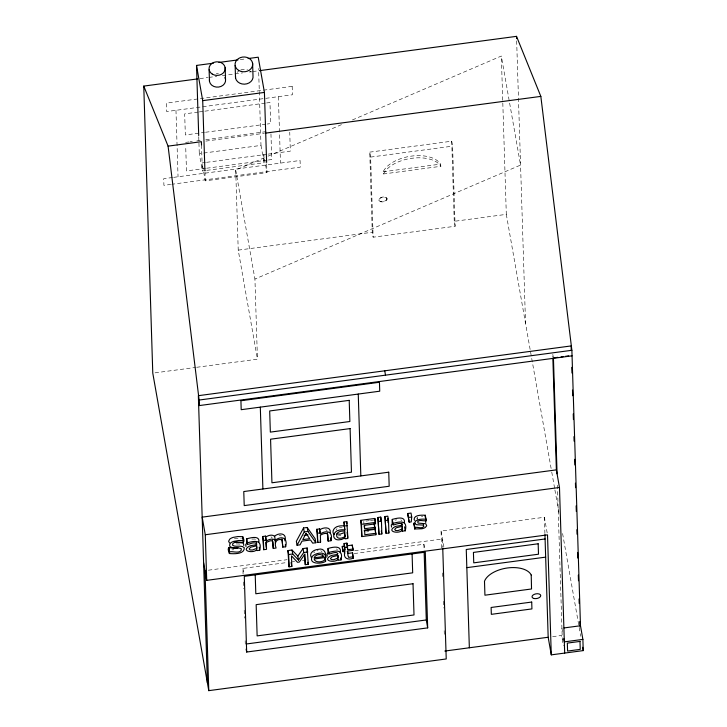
<?xml version="1.0" encoding="UTF-8"?>
<svg xmlns="http://www.w3.org/2000/svg" width="727" height="727" viewBox="0 0 727 727"><rect width="100%" height="100%" fill="white"/><g stroke="black" fill="none" stroke-linecap="round" stroke-linejoin="round"><path stroke-width="0.55" stroke-dasharray="3.63 2.73" d="M417.707 517.242L416.935 518.833M336.138 529.874L337.028 528.656M313.81 552.784L314.746 551.848M196.672 367.289L257.449 359.183L238.229 250.143L235.702 170.027L266.954 156.623M267.999 156.169L341.954 124.435M352.377 119.964L501.33 56.043L520.559 165.074L254.932 279.059L257.449 359.183M234.412 538.525L241.346 538.298M395.125 520.15L396.651 519.832M340.863 535.517L338.037 535.908M339.391 527.502L342.235 527.166M317.045 550.857L318.081 550.666M240.264 59.596L245.871 58.842M199.898 78.607L207.758 77.553M208.876 77.407L216.737 76.353M222.353 75.608L242.564 72.909M249.297 72.009L251.542 71.709M252.669 71.564L259.403 70.664M198.144 112.076L184.676 113.875L185.34 134.958L204.423 132.405M199.271 111.922L203.76 111.331M204.878 111.176L265.482 103.089M266.609 102.943L269.971 102.489L270.635 123.572L267.263 124.017M205.541 132.259L266.146 124.172M185.576 142.401L188.947 141.947M190.065 141.801L192.31 141.501M196.799 140.902L200.17 140.447M205.777 139.702L266.382 131.614M205.877 141.093L263.974 133.341M205.696 170.509L202.333 170.963L199.28 153.651L260.993 145.409L258.576 68.511M205.441 162.484L202.079 162.93L205.232 180.841L266.945 172.599L266.664 163.566M206.568 162.33L267.109 154.251M268.218 154.106L290.337 151.152L289.746 132.141M205.55 168.373L186.475 170.918L185.676 145.691M206.677 168.228L267.272 160.14M268.399 159.985L271.762 159.54L270.935 133.205M206.813 170.363L264.046 162.73L263.792 154.697L266.945 172.599M172.535 177.506L163.711 178.678L163.92 185.33L170.627 184.44M173.644 177.352L300.078 160.485L300.287 167.128L171.745 184.285M369.752 152.143L451.721 141.202L452.594 146.145L455.111 226.261L373.142 237.202L372.269 232.258L369.752 152.143L370.625 157.087L373.142 237.202M370.625 157.087L452.594 146.145M383.184 171.781L440.498 164.129L440.88 166.31L383.565 173.962L383.184 171.781A30.143 16.258 -10 0 1 411.464 156.105A30.143 16.258 -10 0 1 440.498 164.129M238.229 250.143L372.269 232.258M455.111 226.261L454.239 221.317L506.31 214.365L501.33 56.043M155.033 372.851L195.554 367.444M366.026 521.086L369.334 520.65M370.443 520.496L373.751 520.059M366.572 531.919L368.725 531.628M441.589 548.031L441.062 531.046L544.405 517.26L547.513 534.863M208.376 570.204L287.156 559.69M354.676 550.675L442.452 538.961L442.707 546.886M243.072 574.066L242.9 568.414L286.747 562.562M292.363 561.807L294.617 561.508M302.487 560.462L306.976 559.863M354.203 553.556L423.905 544.25L424.95 550.194M552.647 636.652L561.58 635.462L563.389 645.721M251.869 539.107L254.823 539.025L255.922 539.788M279.023 535.554L281.404 535.89M231.949 549.83L233.849 549.785M236.048 543.905L239.219 544.041L240.791 545.441M421.415 516.488L422.76 516.515M325.696 529.501L327.132 530.71M270.98 536.79L272.262 537.962M320.725 550.721L322.016 551.629M400.859 519.76L401.558 520.85M336.619 548.858L337.319 549.948M553.429 357.911L552.729 353.958L552.838 357.33M506.31 214.365L551.557 470.932M551.748 472.05L554.71 488.817M554.901 489.934L558.845 512.281M562.589 533.518L578.956 626.283M579.146 627.401L580.719 636.289M561.926 628.219L562.48 631.372M387.009 198.744A4.171 2.254 -10 0 1 380.875 201.533A4.171 2.254 -10 0 1 380.757 197.599A4.171 2.254 -10 0 1 387.009 198.744L387.064 199.034A4.171 2.254 -10 0 1 380.93 201.824A4.171 2.254 -10 0 1 380.803 197.898A4.171 2.254 -10 0 1 387.064 199.034M441.062 531.046L443.979 547.585M416.998 517.742L417.516 520.705M260.993 145.409L264.046 162.73M235.702 170.027L254.932 279.059M242.9 568.414L243.945 574.348M557.427 485.182L562.28 639.424M544.405 517.26L544.914 533.545M516.661 40.866L525.539 323.406M451.721 141.202L454.239 221.317M442.38 572.931L442.552 578.592M443.261 601.238L443.479 608.026M444.188 630.673L444.37 636.325M423.905 544.25L424.086 549.903M363.818 521.386L363.918 524.758M278.386 96.646L280.477 163.093M243.318 581.973L243.536 588.752M244.208 610.226L244.463 618.132M245.172 640.732L245.272 644.122M204.95 171.808L205.232 180.841M201.515 145.036L202.333 170.963M198.744 136.685L199.28 153.651M175.97 110.313L178.051 176.77M383.565 173.962A30.143 16.258 -10 0 1 411.845 158.277A30.143 16.258 -10 0 1 440.88 166.31M216.31 73.6A8.115 6.816 -1.8 0 1 218.427 73.554M237.175 72.4A8.824 7.415 -1.8 0 1 238.774 71.001M240.755 69.983A8.824 7.415 -1.8 0 1 247.507 69.828M249.525 70.755A8.824 7.415 -1.8 0 1 251.178 72.082M292.181 86.349L166.392 103.134L166.656 111.558L292.445 94.774L292.181 86.349"/><path stroke-width="1.09" d="M409.174 522.168L407.683 513.507L411.028 513.062L411.718 517.024L411.228 521.895L409.174 522.168L408.474 518.215M243.772 545.504L243.581 543.751L242.754 542.978L234.712 542.224M414.699 528.983C414.217 524.967 421.496 529.829 423.705 526.53L423.341 525.094L416.662 524.73L414.826 523.704C414.381 518.66 422.687 519.033 425.995 519.214C426.476 522.977 419.688 518.56 417.689 521.695L418.07 523.086L425.813 523.758L426.713 525.848L425.186 527.52A6.488 3.499 -10 0 1 421.887 528.756L414.699 528.983L413.945 523.286L414.963 523.504M425.713 522.486L425.84 520.414M303.532 527.966L296.352 541.288L297.052 545.241L300.069 544.841L301.987 541.133L310.565 539.988L312.701 543.16L315.854 542.733L315.154 538.78L307.203 527.475L303.532 527.966L304.231 531.928L297.052 545.241M303.032 548.558L303.722 552.52L298.533 560.09L297.834 556.137L303.032 548.558L307.167 548.004L308.257 564.279L305.276 564.67L304.377 554.356M247.171 542.915L245.708 544.468L245.99 546.504M328.477 552.593L327.014 554.138L327.304 556.173M392.716 523.495L391.253 525.039L391.544 527.075M281.967 538.916L282.803 547.149L285.638 546.768C288.137 537.607 281.367 535.554 275.297 540.216L274.597 536.262C278.75 532.364 287.374 532.936 284.875 540.788M265.755 538.144L266.273 541.106C268.763 539.37 272.707 538.053 275.297 540.216M320.153 532.909L319.626 529.938C322.843 527.202 331.421 526.357 330.149 532.764M345.007 536.59C342.708 537.853 338.664 539.607 336.855 536.78C335.165 532 341.381 530.428 344.834 531.264L345.007 536.59L344.307 532.627L339.972 534.236L336.901 533.782M256.831 548.331L252.414 550.021L250.015 549.939L249.17 548.849L250.697 547.195L256.758 545.768L256.831 548.331L256.313 545.359M338.146 558L333.72 559.699L331.33 559.608L330.476 558.518L332.003 556.873L338.064 555.437L338.146 558L337.619 555.037M402.385 528.902L397.96 530.601L395.57 530.51L394.716 529.42L396.242 527.775L402.304 526.339L402.385 528.902L401.858 525.939M325.569 559.699L325.623 561.389C321.143 564.261 307.839 564.325 312.392 556.264C315.536 552.874 325.623 550.784 325.814 557.455L314.155 559.008C314.991 563.788 326.459 562.044 325.214 557.718M247.471 544.369L247.416 542.796C254.559 540.861 262.383 539.343 259.721 550.23L256.904 550.603L256.876 549.621C253.687 553.601 240.437 551.275 249.234 546.222C250.851 544.977 259.575 545.441 255.513 542.987C250.233 541.806 245.717 548.703 246.717 538.834C250.461 537.844 259.957 535.036 258.894 542.06M393.016 524.949L392.971 523.367C400.104 521.432 407.929 519.914 405.275 530.801L402.458 531.173L402.422 530.192C399.241 534.172 385.982 531.846 394.788 526.793C396.397 525.557 405.121 526.012 401.068 523.558C395.779 522.386 391.262 529.274 392.271 519.414C396.006 518.415 405.502 515.607 404.439 522.631M328.777 554.047L328.731 552.465C335.865 550.53 343.689 549.012 341.036 559.899L338.219 560.281L338.182 559.29C335.002 563.271 321.743 560.944 330.549 555.891C332.157 554.656 340.881 555.11 336.828 552.656C331.539 551.484 327.023 558.372 328.031 548.512C332.221 547.113 342.163 544.923 340.236 552.784M347.215 551.457L348.006 553.411L352.495 552.838L353.231 558.191C347.96 560.426 342.653 558.363 344.943 551.402L343.026 551.657L342.335 547.695L342.29 546.413L344.207 546.15L344.116 543.496L346.952 543.124L347.733 549.73L352.949 549.039L352.25 545.077L347.033 545.777M238.011 547.74C233.031 550.23 225.243 543.405 229.405 553.538C234.021 553.901 244.635 554.392 244.281 547.704C241.173 544.596 236.021 547.613 232.622 545.323L232.704 543.823C236.829 538.743 247.525 547.395 242.745 536.653L237.883 536.553L233.058 537.407A7.225 3.899 -10 0 0 229.75 539.143L228.614 541.279L229.514 542.951M198.707 135.549L196.508 65.43L213.338 63.185M218.945 62.44L238.02 59.896M248.116 58.542L258.221 57.197L264.428 92.42L266.627 162.439M442.743 548.022L446.224 658.962L208.776 690.65L152.779 373.151L143.764 86.095L197.653 78.907M259.403 70.664L516.515 36.35L540.833 96.391L571.876 350.287L572.058 355.83L199.298 405.575L198.535 401.222M204.914 170.672L202.715 100.653L264.428 92.42M143.764 86.095L168.082 146.136L201.406 141.683L201.515 145.036M265.091 133.186L540.833 96.391M199.298 405.575L199.125 400.041L571.876 350.287M554.519 357.766L557.791 357.33M561.071 356.893L563.252 356.603M565.433 356.312L568.714 355.876M552.874 358.456L556.373 469.869L202.17 517.142L205.278 534.754L206.713 580.346L547.513 534.863L551.284 654.863L583.236 650.601L582.89 639.396L580.482 625.747L572.058 355.83M205.278 534.754L559.481 487.481L556.373 469.869M343.971 522.013L344.798 529.974L343.971 522.013L346.806 521.632L347.906 538.462L345.08 538.834L345.043 537.889L341.554 539.479L338.727 539.861A5.462 2.944 -10 0 1 335.492 539.134C331.33 536.299 335.074 530.528 339.209 530.174A7.724 4.171 -10 0 1 344.798 529.974M377.913 517.488L380.748 517.106L381.439 521.059L381.848 533.927L379.012 534.309L377.913 517.488L379.012 534.309M384.965 516.543L387.8 516.161L388.491 520.123L388.9 532.991L386.064 533.364L384.965 516.543L386.064 533.364M364.109 530.783L375.15 529.311L375.895 534.727L361.873 536.59L360.792 520.323L374.814 518.451L375.559 523.867L364.518 525.339L364.618 528.711L374.905 527.339L374.214 523.385M242.582 538.643L242.745 536.653M282.803 547.149L282.103 539.843C276.76 538.198 273.779 542.542 276.087 548.04L273.252 548.422L272.952 541.915L272.18 540.879L270.171 540.788L266.318 542.424L266.536 549.321L263.701 549.694L262.711 536.508L265.546 536.126L266.273 541.106M328.141 541.097L327.832 534.663L326.95 533.591L325.66 533.427A4.88 2.635 -10 0 0 322.534 534.109L320.362 535.208L320.58 542.106L317.754 542.478L316.763 529.292L319.598 528.911L320.325 533.891C326.568 529.847 333.484 531.455 330.976 540.715L328.141 541.097L327.314 532.936M344.671 525.966L347.506 525.594M378.613 521.441L381.439 521.059M385.664 520.496L388.491 520.123M411.718 517.024L408.374 517.47L407.683 513.507M304.231 531.928L307.903 531.437L315.854 542.733M361.873 536.59L361.483 524.285L375.514 522.413M425.195 516.933L425.295 515.252C421.987 515.079 413.681 514.698 414.136 519.75L414.808 520.368M263.701 549.694L263.41 540.461L266.246 540.079M317.754 542.478L317.463 533.245L320.289 532.873M304.05 535.408L308.003 534.872M374.905 527.339L374.95 528.793L364.663 530.165L364.809 534.745L375.85 533.264M229.405 553.538C228.251 548.976 238.692 554.792 241.191 550.275L241.3 548.749C238.32 546.749 226.379 549.766 230.441 543.105A7.225 3.899 -10 0 1 233.749 541.361L238.583 540.515L243.445 540.606M305.276 564.67L304.94 554.065L299.324 562.062L297.516 562.307L291.491 555.864L291.818 566.469L289.037 566.842L287.947 550.575L292.018 550.03L297.834 556.137M289.037 566.842L288.646 554.528L292.717 553.983L298.533 560.09M303.722 552.52L307.866 551.966M343.026 551.657L342.99 550.366L344.898 550.112L344.816 547.458L347.651 547.077M352.949 549.039L352.986 550.33L347.77 551.021L347.915 555.41L348.706 557.364L353.186 556.791M323.024 556.637L314.119 557.818C315.109 554.71 320.307 553.356 322.715 555.582L323.024 556.637L322.67 554.656M545.086 538.971L466.261 549.494L469.351 647.775M466.834 567.651L545.659 557.136M246.398 643.977L426.286 619.967L424.15 552.166M246.671 652.037L427.676 627.883L425.304 552.166L244.29 576.329L246.671 652.037L246.144 649.075M564.107 627.928L580.482 625.747M444.833 651.047L548.176 637.252L544.95 534.627M582.89 639.396L564.334 641.877L563.779 638.724M274.597 536.262C272.007 534.1 268.072 535.417 265.573 537.153L265.546 536.126M334.038 534.59C331.049 531.228 334.793 526.721 338.509 526.221A7.724 4.171 -10 0 1 344.098 526.012M311.192 557.291C308.757 552.902 314.391 549.494 318.208 549.367C323.633 547.64 326.368 552.702 325.814 557.455M344.771 553.874L344.407 552.565M582.654 647.294L583.236 650.601M548.176 637.252L551.284 654.863M425.295 515.252L425.995 519.214M425.35 516.915L426.049 520.868M423.359 524.558L423.705 526.53M414.099 523.267L414.799 527.22M413.945 523.286L414.644 527.239M384.737 370.806L385.501 375.159M426.286 619.967L427.676 627.883M404.575 526.848L405.275 530.801M401.913 523.122L402.267 525.103M402.104 529.201L402.458 531.173M392.271 519.414L392.971 523.367M388.545 531.01L388.9 532.991M381.321 530.964L381.848 533.927M375.205 521.886L374.814 518.451M374.26 524.839L374.95 528.793M375.895 534.727L375.15 529.311M364.1 525.748L364.445 527.72M360.792 520.323L361.483 524.285M352.986 550.33L352.25 545.077M353.231 558.191L352.495 552.838M347.733 537.471L347.142 532.355M347.206 546.768L347.733 549.73M344.525 534.927L344.871 536.908M344.116 543.496L344.816 547.458M344.207 546.15L344.898 550.112M342.29 546.413L342.99 550.366M340.681 557.918L341.036 559.899M330.449 537.753L330.976 540.715M328.031 548.512L328.731 552.465M324.878 556.755L325.623 561.389M320.234 540.125L320.58 542.106M316.763 529.292L317.463 533.245M307.203 527.475L307.903 531.437M307.903 562.298L308.257 564.279M292.018 550.03L292.717 553.983M291.118 562.516L291.818 566.469M287.947 550.575L288.646 554.528M285.284 544.787L285.638 546.768M196.508 65.43L202.715 100.653M273.252 548.422L272.416 540.188M266.182 547.34L265.746 542.406M262.711 536.508L263.41 540.461M259.203 547.258L259.721 550.23M256.367 542.551L256.713 544.523M246.717 538.834L247.416 542.796M242.809 538.616L243.509 542.569M228.86 547.495L229.55 551.457M228.641 547.531L229.341 551.484M199.125 400.041L168.082 146.136M203.605 562.734L206.713 580.346M571.249 350.369L571.113 345.934L198.353 395.679L207.377 682.735M571.785 367.371L571.967 373.042M572.503 390.072L572.676 395.742M573.249 413.908L573.43 419.588M573.966 436.609L574.103 441.153M574.675 459.31L574.857 464.989M575.43 483.155L575.566 487.69M576.138 505.856L576.32 511.526M576.884 529.692L577.029 534.236M577.601 552.393L577.783 558.072M578.31 575.093L578.492 580.773M579.065 598.93L579.21 603.474M579.773 621.64L579.919 626.174M559.481 487.481L564.679 653.073M553.429 357.911L557.073 473.831M516.515 36.35L516.588 38.613M412.082 553.62L412.682 572.831L255.813 593.768L255.213 574.557M387.864 518.306L388 522.595M380.748 517.106L380.884 521.395M358.257 394.07L360.828 475.921M346.806 521.632L346.87 523.776M346.952 543.124L347.006 544.886M319.598 528.911L319.626 529.938M307.167 548.004L307.312 552.484M275.26 540.034L275.351 543.078M252.605 63.222L252.996 75.59A8.824 7.415 -1.8 0 1 244.399 84.168A8.824 7.415 -1.8 0 1 235.493 75.99M260.311 407.138L262.892 488.998M235.139 65.548L235.53 77.916M225.152 67.529L225.524 79.252M209.103 69.674L209.476 81.397M205.005 570.65L208.776 690.65M224.943 77.553A8.115 6.816 -1.8 0 1 218.682 87.058A8.115 6.816 -1.8 0 1 209.44 79.616M306.04 533.354L302.777 539.625L309.693 538.698L306.04 533.354M379.449 382.266L240.919 400.75L241.2 409.692L379.73 391.199L379.449 382.266M349.205 400.35L269.681 410.964L270.344 432.111L349.869 421.506L349.205 400.35M350.096 428.594L270.571 439.199L271.943 482.792L351.459 472.177L350.096 428.594M388.745 472.196L243.772 491.543L244.217 505.601L389.181 486.254L388.745 472.196M538.171 543.778L473.422 552.42L473.75 562.852L538.498 554.21L538.171 543.778M413.027 583.726L256.158 604.655L257.14 635.889L414.008 614.951L413.027 583.726M531.219 575.03L531.537 588.97L484.927 595.195L484.491 581.264A24.245 13.077 -10 0 1 507.537 567.96A24.245 13.077 -10 0 1 531.219 575.03M531.71 602.056L491.116 607.472L491.334 614.342L531.928 608.917L531.71 602.056M579.992 641.414L567.333 643.104L567.587 651.065L580.237 649.375L579.992 641.414M534.272 598.548A4.417 2.381 -10 0 0 540.752 595.595A4.417 2.381 -10 0 0 534.136 594.395A4.417 2.381 -10 0 0 534.272 598.548M212.293 74.118A8.115 6.816 -1.8 0 0 225.188 69.31A8.115 6.816 -1.8 0 0 213.911 62.386A8.115 6.816 -1.8 0 0 212.293 74.118M238.61 70.383A8.824 7.415 -1.8 0 0 252.642 65.157A8.824 7.415 -1.8 0 0 240.364 57.615A8.824 7.415 -1.8 0 0 238.61 70.383"/></g></svg>
